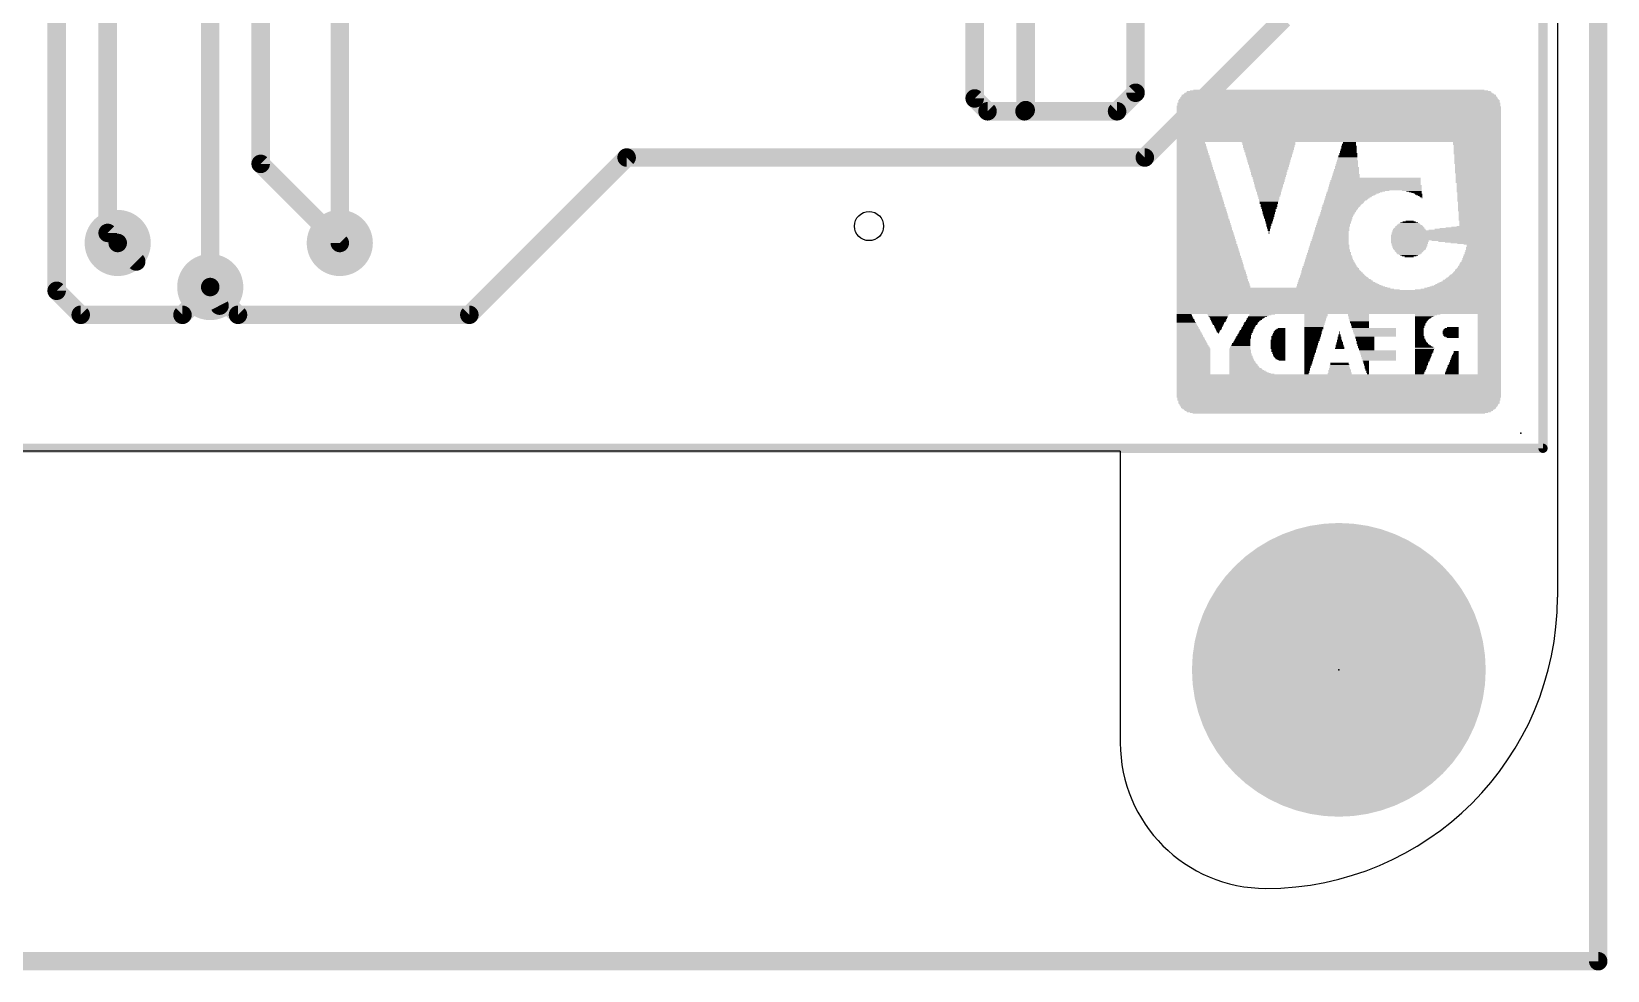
# Model space of a CAD drawing. Extents: x -0.1 to 35.7, y -1.1 to 35.9.
# Drawn here: x 14.06 to 35.69, y -1.13 to 11.76 of the extents above; entities that cross this region are included whole.
import ezdxf

# ---------------------------------------------------------------- set-up
doc = ezdxf.new("R2010")
doc.units = 0
for name, color, linetype in [('1', 12, 'CONTINUOUS'), ('16', 132, 'CONTINUOUS'), ('17', 110, 'CONTINUOUS'), ('18', 110, 'CONTINUOUS'), ('20', 53, 'CONTINUOUS'), ('21', 40, 'CONTINUOUS'), ('22', 6, 'CONTINUOUS'), ('23', 53, 'CONTINUOUS'), ('24', 53, 'CONTINUOUS'), ('39', 12, 'CONTINUOUS'), ('40', 132, 'CONTINUOUS'), ('41', 12, 'CONTINUOUS'), ('42', 132, 'CONTINUOUS')]:
    doc.layers.add(name, color=color, linetype=linetype)

# ---------------------------------------------------------------- blocks, each defined once
blk = doc.blocks.new('ROUNDP')
at = {"const_width": 0.5}
blk.add_lwpolyline([(0, -0.25, 1), (0, 0.25, 1), (0, -0.25)], format="xyb", dxfattribs=at)
blk = doc.blocks.new('RECT')
blk.add_solid([(-0.5, -0.5), (0.5, -0.5), (-0.5, 0.5), (0.5, 0.5)])
blk = doc.blocks.new('ROUNDV')
at = {"const_width": 0.5}
blk.add_lwpolyline([(0, -0.25, 1), (0, 0.25, 1), (0, -0.25)], format="xyb", dxfattribs=at)

msp = doc.modelspace()

# ---------------------------------------------------------------- linework, layer by layer
at = {"layer": '1', "const_width": 0.254}
for points in [[(35.56, 35.75), (35.56, -1)], [(18.288, 8.86), (18.288, 20.64)], [(16.51, 8.255), (16.51, 16.51)], [(15.24, 8.86), (15.494, 8.606)], [(35.56, -1), (0, -1)]]:
    msp.add_lwpolyline(points, dxfattribs=at)
at = {"layer": '1', "const_width": 0.127}
for points in [[(15.2849, 8.9049, 1), (15.1951, 8.8151)], [(18.2245, 8.86, 1), (18.3515, 8.86)], [(15.4491, 8.5611, 1), (15.5389, 8.6509)], [(16.4465, 8.255, 1), (16.5735, 8.255)], [(35.4965, -1, 1), (35.6235, -1)], [(35.56, -1.0635, 1), (35.56, -0.9365)]]:
    msp.add_lwpolyline(points, format="xyb", dxfattribs=at)
at = {"layer": '16', "const_width": 0.254}
for points in [[(14.402, 8.204), (14.402, 13.342)], [(15.102, 8.998), (15.102, 13.342)], [(17.202, 9.946), (17.202, 13.342)], [(27.002, 13.342), (27.002, 10.844)], [(27.702, 10.684), (27.702, 13.342)], [(29.21, 10.922), (29.21, 12.954)], [(29.337, 10.033), (31.242, 11.938)], [(28.956, 10.668), (29.21, 10.922)], [(27.002, 10.844), (27.178, 10.668)], [(27.178, 10.668), (27.686, 10.668)], [(27.686, 10.668), (27.702, 10.684)], [(27.686, 10.668), (28.956, 10.668)], [(17.202, 9.946), (18.288, 8.86)], [(20.066, 7.874), (22.225, 10.033)], [(22.225, 10.033), (29.337, 10.033)], [(15.102, 8.998), (15.24, 8.86)], [(14.732, 7.874), (14.402, 8.204)], [(16.129, 7.874), (16.51, 8.255)], [(16.51, 8.255), (16.638, 8)], [(16.51, 8.255), (16.891, 7.874)], [(14.732, 7.874), (16.129, 7.874)], [(16.891, 7.874), (20.066, 7.874)]]:
    msp.add_lwpolyline(points, dxfattribs=at)
at = {"layer": '16', "const_width": 0.127}
for points in [[(29.2549, 10.8771, 1), (29.1651, 10.9669)], [(27.0469, 10.8889, 1), (26.9571, 10.7991)], [(26.9385, 10.844, 1), (27.0655, 10.844)], [(29.1465, 10.922, 1), (29.2735, 10.922)], [(27.178, 10.7315, 1), (27.178, 10.6045)], [(27.1331, 10.6231, 1), (27.2229, 10.7129)], [(27.686, 10.7315, 1), (27.686, 10.6045)], [(27.6411, 10.7129, 1), (27.7309, 10.6231)], [(27.6385, 10.684, 1), (27.7655, 10.684)], [(27.7469, 10.6391, 1), (27.6571, 10.7289)], [(27.686, 10.6045, 1), (27.686, 10.7315)], [(28.9111, 10.7129, 1), (29.0009, 10.6231)], [(28.956, 10.6045, 1), (28.956, 10.7315)], [(17.2469, 9.9909, 1), (17.1571, 9.9011)], [(17.1385, 9.946, 1), (17.2655, 9.946)], [(22.225, 10.0965, 1), (22.225, 9.9695)], [(22.2699, 9.9881, 1), (22.1801, 10.0779)], [(29.2921, 10.0779, 1), (29.3819, 9.9881)], [(29.337, 9.9695, 1), (29.337, 10.0965)], [(15.1469, 9.0429, 1), (15.0571, 8.9531)], [(15.0385, 8.998, 1), (15.1655, 8.998)], [(15.1951, 8.8151, 1), (15.2849, 8.9049)], [(18.2431, 8.8151, 1), (18.3329, 8.9049)], [(14.4469, 8.2489, 1), (14.3571, 8.1591)], [(14.3385, 8.204, 1), (14.4655, 8.204)], [(16.5668, 8.2835, 1), (16.4532, 8.2265)], [(16.5549, 8.2999, 1), (16.4651, 8.2101)], [(16.5549, 8.2101, 1), (16.4651, 8.2999)], [(16.5812, 7.9715, 1), (16.6948, 8.0285)], [(14.732, 7.9375, 1), (14.732, 7.8105)], [(14.6871, 7.8291, 1), (14.7769, 7.9189)], [(16.0841, 7.9189, 1), (16.1739, 7.8291)], [(16.129, 7.8105, 1), (16.129, 7.9375)], [(16.891, 7.9375, 1), (16.891, 7.8105)], [(16.8461, 7.8291, 1), (16.9359, 7.9189)], [(20.0211, 7.9189, 1), (20.1109, 7.8291)], [(20.066, 7.8105, 1), (20.066, 7.9375)]]:
    msp.add_lwpolyline(points, format="xyb", dxfattribs=at)
at = {"layer": '20'}
for p, q in [((35, 31.5), (35, 4)), ((29, 6), (6, 6)), ((29, 6), (29, 2))]:
    msp.add_line(p, q, dxfattribs=at)
msp.add_circle((25.552, 9.092), 0.2, dxfattribs=at)
for centre, radius, start, end in [((31, 4), 4, 270, 0), ((31, 2), 2, 180, 270)]:
    msp.add_arc(centre, radius, start, end, dxfattribs=at)
at = {"layer": '21', "const_width": 0.127}
for points in [[(34.802, 29.042), (34.802, 6.042)], [(34.802, 6.042), (0.302, 6.042)]]:
    msp.add_lwpolyline(points, dxfattribs=at)
at = {"layer": '21'}
for points, const_width in [([(34.7702, 6.042, 1), (34.8338, 6.042)], 0.0635), ([(34.802, 6.0103, 1), (34.802, 6.0738)], 0.0635), ([(32, 1.25, 1), (32, 4.75, 1), (32, 1.25)], 0.1524)]:
    msp.add_lwpolyline(points, format="xyb", dxfattribs=dict(at, const_width=const_width))
at = {"layer": '23'}
msp.add_point((32, 3), dxfattribs=at)
at = {"layer": '24'}
msp.add_point((34.5, 6.25), dxfattribs=at)
at = {"layer": '39', "const_width": 2.032}
msp.add_lwpolyline([(32, 2, 1), (32, 4, 1), (32, 2)], format="xyb", dxfattribs=at)
at = {"layer": '40', "const_width": 2.032}
msp.add_lwpolyline([(32, 2, 1), (32, 4, 1), (32, 2)], format="xyb", dxfattribs=at)
at = {"layer": '41', "const_width": 2.032}
msp.add_lwpolyline([(32, 2, 1), (32, 4, 1), (32, 2)], format="xyb", dxfattribs=at)
at = {"layer": '42', "const_width": 2.032}
msp.add_lwpolyline([(32, 2, 1), (32, 4, 1), (32, 2)], format="xyb", dxfattribs=at)

# ---------------------------------------------------------------- block references
at = {"layer": '17', "xscale": 3.2, "yscale": 3.2}
msp.add_blockref('ROUNDP', (32, 3), dxfattribs=at)
msp.add_blockref('ROUNDP', (32, 3), dxfattribs=at)
at = {"layer": '18', "xscale": 0.908, "yscale": 0.908}
for p in [(15.24, 8.86), (15.24, 8.86), (18.288, 8.86), (18.288, 8.86), (16.51, 8.255), (16.51, 8.255)]:
    msp.add_blockref('ROUNDV', p, dxfattribs=at)
at = {"layer": '22', "yscale": 0.01, "rotation": 180}
for p, xscale in [((32, 10.82), 4.41), ((32, 10.81), 4.41), ((32, 10.83), 4.39), ((32, 10.84), 4.37), ((32, 10.86), 4.35), ((32, 10.85), 4.35), ((32, 10.87), 4.33), ((32, 10.89), 4.31), ((32, 10.88), 4.31), ((32, 10.9), 4.27), ((32, 10.91), 4.25), ((31.995, 10.92), 4.22), ((32, 10.93), 4.19), ((32, 10.94), 4.17), ((32, 10.95), 4.09), ((32, 10.96), 3.99), ((31.995, 10.74), 4.44), ((32, 10.73), 4.45), ((32, 10.72), 4.45), ((32, 10.71), 4.45), ((32, 10.7), 4.45), ((32, 10.69), 4.45), ((32, 10.68), 4.45), ((32, 10.67), 4.45), ((32, 10.66), 4.45), ((32, 10.65), 4.45), ((32, 10.64), 4.45), ((32, 10.63), 4.45), ((32, 10.62), 4.45), ((32, 10.61), 4.45), ((32, 10.6), 4.45), ((32, 10.78), 4.43), ((32, 10.77), 4.43), ((32, 10.76), 4.43), ((32, 10.75), 4.43), ((32, 10.8), 4.41), ((32, 10.79), 4.41), ((32, 10.59), 4.45), ((32, 10.58), 4.45), ((32, 10.57), 4.45), ((32, 10.56), 4.45), ((32, 10.55), 4.45), ((32, 10.54), 4.45), ((32, 10.53), 4.45), ((32, 10.52), 4.45), ((32, 10.51), 4.45), ((32, 10.5), 4.45), ((32, 10.49), 4.45), ((32, 10.48), 4.45), ((32, 10.47), 4.45), ((32, 10.46), 4.45), ((32, 10.45), 4.45), ((32, 10.44), 4.45), ((32, 10.43), 4.45), ((32, 10.42), 4.45), ((32, 10.41), 4.45), ((32, 10.4), 4.45), ((32, 10.39), 4.45), ((32, 10.38), 4.45), ((32, 10.37), 4.45), ((32, 10.36), 4.45), ((32, 10.35), 4.45), ((32, 10.34), 4.45), ((32, 10.33), 4.45), ((32, 10.32), 4.45), ((32, 10.31), 4.45), ((32, 10.3), 4.45), ((32, 10.29), 4.45), ((32, 10.28), 4.45), ((32, 10.27), 4.45), ((32, 10.26), 4.45), ((32, 10.25), 4.45), ((29.97, 10.24), 0.39), ((29.97, 10.23), 0.39), ((29.975, 10.22), 0.4), ((29.975, 10.21), 0.4), ((29.975, 10.2), 0.4), ((29.975, 10.19), 0.4), ((29.98, 10.18), 0.41), ((29.98, 10.17), 0.41), ((31.035, 10.24), 0.74), ((31.04, 10.23), 0.73), ((31.04, 10.22), 0.73), ((31.04, 10.21), 0.73), ((31.04, 10.2), 0.71), ((31.04, 10.19), 0.71), ((31.04, 10.18), 0.71), ((31.035, 10.17), 0.7), ((32.14, 10.19), 0.21), ((32.14, 10.18), 0.21), ((32.14, 10.17), 0.21), ((32.14, 10.22), 0.19), ((32.14, 10.21), 0.19), ((32.14, 10.2), 0.19), ((32.145, 10.24), 0.18), ((32.145, 10.23), 0.18), ((33.895, 10.24), 0.66), ((33.895, 10.23), 0.66), ((33.895, 10.22), 0.66), ((33.895, 10.21), 0.66), ((33.9, 10.2), 0.65), ((33.9, 10.19), 0.65), ((33.9, 10.18), 0.65), ((33.9, 10.17), 0.65), ((29.98, 10.16), 0.41), ((29.985, 10.15), 0.42), ((29.985, 10.14), 0.42), ((29.985, 10.13), 0.42), ((29.99, 10.12), 0.43), ((29.99, 10.11), 0.43), ((29.99, 10.1), 0.43), ((29.995, 10.09), 0.44), ((29.995, 10.08), 0.44), ((29.995, 10.07), 0.44), ((30, 10.06), 0.45), ((30, 10.05), 0.45), ((30, 10.04), 0.45), ((30, 10.03), 0.45), ((30.005, 10.02), 0.46), ((30.005, 10.01), 0.46), ((30.005, 10), 0.46), ((30.01, 9.99), 0.47), ((30.01, 9.98), 0.47), ((30.01, 9.97), 0.47), ((30.015, 9.96), 0.48), ((30.015, 9.95), 0.48), ((31.04, 10.16), 0.69), ((31.04, 10.15), 0.69), ((31.04, 10.14), 0.69), ((31.04, 10.13), 0.67), ((31.04, 10.12), 0.67), ((31.04, 10.11), 0.67), ((31.04, 10.1), 0.65), ((31.04, 10.09), 0.65), ((31.04, 10.08), 0.65), ((31.035, 10.07), 0.64), ((31.04, 10.06), 0.63), ((31.04, 10.05), 0.63), ((31.04, 10.04), 0.63), ((31.04, 10.03), 0.61), ((31.04, 10.02), 0.61), ((31.04, 10.01), 0.61), ((31.04, 10), 0.59), ((31.04, 9.99), 0.59), ((31.04, 9.98), 0.59), ((31.04, 9.97), 0.59), ((31.04, 9.96), 0.57), ((31.04, 9.95), 0.57), ((32.115, 9.97), 0.3), ((32.115, 9.96), 0.3), ((32.115, 9.95), 0.3), ((32.115, 10), 0.28), ((32.12, 9.99), 0.29), ((32.12, 9.98), 0.29), ((32.12, 10.03), 0.27), ((32.12, 10.02), 0.27), ((32.12, 10.01), 0.27), ((32.125, 10.06), 0.26), ((32.125, 10.05), 0.26), ((32.125, 10.04), 0.26), ((32.13, 10.09), 0.25), ((32.13, 10.08), 0.25), ((32.13, 10.07), 0.25), ((32.13, 10.12), 0.23), ((32.13, 10.11), 0.23), ((32.13, 10.1), 0.23), ((32.135, 10.15), 0.22), ((32.135, 10.14), 0.22), ((32.135, 10.13), 0.22), ((32.14, 10.16), 0.21), ((33.9, 10.16), 0.65), ((33.9, 10.15), 0.65), ((33.9, 10.14), 0.65), ((33.9, 10.13), 0.65), ((33.9, 10.12), 0.65), ((33.9, 10.11), 0.65), ((33.9, 10.1), 0.65), ((33.9, 10.09), 0.65), ((33.9, 10.08), 0.65), ((33.905, 10.07), 0.64), ((33.905, 10.06), 0.64), ((33.905, 10.05), 0.64), ((33.905, 10.04), 0.64), ((33.905, 10.03), 0.64), ((33.905, 10.02), 0.64), ((33.905, 10.01), 0.64), ((33.905, 10), 0.64), ((33.905, 9.99), 0.64), ((33.905, 9.98), 0.64), ((33.905, 9.97), 0.64), ((33.905, 9.96), 0.64), ((33.905, 9.95), 0.64), ((30.015, 9.94), 0.48), ((30.02, 9.93), 0.49), ((30.02, 9.92), 0.49), ((30.02, 9.91), 0.49), ((30.025, 9.9), 0.5), ((30.025, 9.89), 0.5), ((30.025, 9.88), 0.5), ((30.025, 9.87), 0.5), ((30.03, 9.86), 0.51), ((30.03, 9.85), 0.51), ((30.03, 9.84), 0.51), ((30.035, 9.83), 0.52), ((30.035, 9.82), 0.52), ((30.035, 9.81), 0.52), ((30.04, 9.8), 0.53), ((30.04, 9.79), 0.53), ((30.04, 9.78), 0.53), ((30.045, 9.77), 0.54), ((30.045, 9.76), 0.54), ((30.045, 9.75), 0.54), ((30.05, 9.74), 0.55), ((30.05, 9.73), 0.55), ((31.04, 9.94), 0.57), ((31.04, 9.93), 0.55), ((31.04, 9.92), 0.55), ((31.04, 9.91), 0.55), ((31.035, 9.9), 0.54), ((31.04, 9.89), 0.53), ((31.04, 9.88), 0.53), ((31.04, 9.87), 0.53), ((31.04, 9.86), 0.51), ((31.04, 9.85), 0.51), ((31.04, 9.84), 0.51), ((31.04, 9.83), 0.49), ((31.04, 9.82), 0.49), ((31.04, 9.81), 0.49), ((31.04, 9.8), 0.49), ((31.04, 9.79), 0.47), ((31.04, 9.78), 0.47), ((31.04, 9.77), 0.47), ((31.04, 9.76), 0.45), ((31.04, 9.75), 0.45), ((31.04, 9.74), 0.45), ((31.04, 9.73), 0.43), ((32.51, 9.75), 1.23), ((32.51, 9.74), 1.23), ((32.51, 9.73), 1.23), ((32.095, 9.78), 0.38), ((32.095, 9.77), 0.38), ((32.095, 9.76), 0.38), ((32.095, 9.81), 0.36), ((32.1, 9.8), 0.37), ((32.1, 9.79), 0.37), ((32.1, 9.84), 0.35), ((32.1, 9.83), 0.35), ((32.1, 9.82), 0.35), ((32.105, 9.87), 0.34), ((32.105, 9.86), 0.34), ((32.105, 9.85), 0.34), ((32.105, 9.91), 0.32), ((32.11, 9.9), 0.33), ((32.11, 9.89), 0.33), ((32.11, 9.88), 0.33), ((32.11, 9.94), 0.31), ((32.11, 9.93), 0.31), ((32.11, 9.92), 0.31), ((33.91, 9.94), 0.63), ((33.91, 9.93), 0.63), ((33.91, 9.92), 0.63), ((33.91, 9.91), 0.63), ((33.91, 9.9), 0.63), ((33.91, 9.89), 0.63), ((33.91, 9.88), 0.63), ((33.91, 9.87), 0.63), ((33.91, 9.86), 0.63), ((33.91, 9.85), 0.63), ((33.91, 9.84), 0.63), ((33.91, 9.83), 0.63), ((33.91, 9.82), 0.63), ((33.915, 9.81), 0.62), ((33.915, 9.8), 0.62), ((33.915, 9.79), 0.62), ((33.915, 9.78), 0.62), ((33.915, 9.77), 0.62), ((33.915, 9.76), 0.62), ((33.915, 9.75), 0.62), ((33.915, 9.74), 0.62), ((33.915, 9.73), 0.62), ((30.05, 9.72), 0.55), ((30.055, 9.71), 0.56), ((30.055, 9.7), 0.56), ((30.055, 9.69), 0.56), ((30.055, 9.68), 0.56), ((30.06, 9.67), 0.57), ((30.06, 9.66), 0.57), ((30.06, 9.65), 0.57), ((30.065, 9.64), 0.58), ((30.065, 9.63), 0.58), ((30.065, 9.62), 0.58), ((30.07, 9.61), 0.59), ((30.07, 9.6), 0.59), ((30.07, 9.59), 0.59), ((30.075, 9.58), 0.6), ((30.075, 9.57), 0.6), ((30.075, 9.56), 0.6), ((30.08, 9.55), 0.61), ((30.08, 9.54), 0.61), ((30.08, 9.53), 0.61), ((30.08, 9.52), 0.61), ((31.04, 9.72), 0.43), ((31.04, 9.71), 0.43), ((31.04, 9.7), 0.43), ((31.04, 9.69), 0.41), ((31.04, 9.68), 0.41), ((31.04, 9.67), 0.41), ((31.04, 9.66), 0.39), ((31.04, 9.65), 0.39), ((31.04, 9.64), 0.39), ((31.04, 9.63), 0.39), ((31.04, 9.62), 0.37), ((31.04, 9.61), 0.37), ((31.04, 9.6), 0.37), ((31.04, 9.59), 0.35), ((31.04, 9.58), 0.35), ((31.04, 9.57), 0.35), ((31.04, 9.56), 0.33), ((31.04, 9.55), 0.33), ((31.04, 9.54), 0.33), ((31.04, 9.53), 0.33), ((31.04, 9.52), 0.31), ((32.17, 9.53), 0.69), ((32.16, 9.52), 0.67), ((32.215, 9.56), 0.76), ((32.2, 9.55), 0.73), ((32.19, 9.54), 0.71), ((32.49, 9.59), 1.29), ((32.27, 9.58), 0.85), ((32.24, 9.57), 0.79), ((32.495, 9.63), 1.28), ((32.495, 9.62), 1.28), ((32.495, 9.61), 1.28), ((32.495, 9.6), 1.28), ((32.495, 9.66), 1.26), ((32.5, 9.65), 1.27), ((32.5, 9.64), 1.27), ((32.5, 9.69), 1.25), ((32.5, 9.68), 1.25), ((32.5, 9.67), 1.25), ((32.505, 9.72), 1.24), ((32.505, 9.71), 1.24), ((32.505, 9.7), 1.24), ((33, 9.58), 0.27), ((33.03, 9.57), 0.21), ((33.05, 9.56), 0.17), ((33.065, 9.55), 0.14), ((33.08, 9.54), 0.11), ((33.095, 9.53), 0.1), ((33.105, 9.52), 0.08), ((33.915, 9.72), 0.62), ((33.915, 9.71), 0.62), ((33.915, 9.7), 0.62), ((33.915, 9.69), 0.62), ((33.92, 9.68), 0.61), ((33.92, 9.67), 0.61), ((33.92, 9.66), 0.61), ((33.92, 9.65), 0.61), ((33.92, 9.64), 0.61), ((33.92, 9.63), 0.61), ((33.92, 9.62), 0.61), ((33.92, 9.61), 0.61), ((33.92, 9.6), 0.61), ((33.92, 9.59), 0.61), ((33.92, 9.58), 0.61), ((33.92, 9.57), 0.61), ((33.92, 9.56), 0.61), ((33.925, 9.55), 0.6), ((33.925, 9.54), 0.6), ((33.925, 9.53), 0.6), ((33.925, 9.52), 0.6), ((30.085, 9.51), 0.62), ((30.085, 9.5), 0.62), ((30.085, 9.49), 0.62), ((30.09, 9.48), 0.63), ((30.09, 9.47), 0.63), ((30.09, 9.46), 0.63), ((30.095, 9.45), 0.64), ((30.095, 9.44), 0.64), ((30.095, 9.43), 0.64), ((30.1, 9.42), 0.65), ((30.1, 9.41), 0.65), ((30.1, 9.4), 0.65), ((30.105, 9.39), 0.66), ((30.105, 9.38), 0.66), ((30.105, 9.37), 0.66), ((30.105, 9.36), 0.66), ((30.11, 9.35), 0.67), ((30.11, 9.34), 0.67), ((30.11, 9.33), 0.67), ((30.115, 9.32), 0.68), ((30.115, 9.31), 0.68), ((30.115, 9.3), 0.68), ((31.04, 9.51), 0.31), ((31.04, 9.5), 0.31), ((31.04, 9.49), 0.29), ((31.04, 9.48), 0.29), ((31.04, 9.47), 0.29), ((31.045, 9.46), 0.28), ((31.04, 9.45), 0.27), ((31.04, 9.44), 0.27), ((31.04, 9.43), 0.27), ((31.04, 9.42), 0.25), ((31.04, 9.41), 0.25), ((31.04, 9.4), 0.25), ((31.04, 9.39), 0.23), ((31.04, 9.38), 0.23), ((31.04, 9.37), 0.23), ((31.04, 9.36), 0.23), ((31.04, 9.35), 0.21), ((31.04, 9.34), 0.21), ((31.04, 9.33), 0.21), ((31.04, 9.32), 0.19), ((31.04, 9.31), 0.19), ((31.04, 9.3), 0.19), ((32, 9.31), 0.49), ((31.995, 9.3), 0.48), ((32.02, 9.35), 0.51), ((32.015, 9.34), 0.5), ((32.015, 9.33), 0.5), ((32.01, 9.32), 0.49), ((32.04, 9.38), 0.53), ((32.035, 9.37), 0.52), ((32.03, 9.36), 0.51), ((32.06, 9.41), 0.55), ((32.055, 9.4), 0.54), ((32.05, 9.39), 0.53), ((32.08, 9.44), 0.57), ((32.075, 9.43), 0.56), ((32.07, 9.42), 0.55), ((32.105, 9.47), 0.6), ((32.1, 9.46), 0.59), ((32.095, 9.45), 0.58), ((32.135, 9.5), 0.64), ((32.13, 9.49), 0.63), ((32.12, 9.48), 0.61), ((32.15, 9.51), 0.65), ((33.115, 9.51), 0.06), ((33.125, 9.5), 0.04), ((33.13, 9.49), 0.03), ((33.14, 9.48), 0.01), ((33.925, 9.51), 0.6), ((33.925, 9.5), 0.6), ((33.925, 9.49), 0.6), ((33.925, 9.48), 0.6), ((33.925, 9.47), 0.6), ((33.925, 9.46), 0.6), ((33.925, 9.45), 0.6), ((33.925, 9.44), 0.6), ((33.925, 9.43), 0.6), ((33.93, 9.42), 0.59), ((33.93, 9.41), 0.59), ((33.93, 9.4), 0.59), ((33.93, 9.39), 0.59), ((33.93, 9.38), 0.59), ((33.93, 9.37), 0.59), ((33.93, 9.36), 0.59), ((33.93, 9.35), 0.59), ((33.93, 9.34), 0.59), ((33.93, 9.33), 0.59), ((33.93, 9.32), 0.59), ((33.93, 9.31), 0.59), ((33.93, 9.3), 0.59), ((30.12, 9.29), 0.69), ((30.12, 9.28), 0.69), ((30.12, 9.27), 0.69), ((30.125, 9.26), 0.7), ((30.125, 9.25), 0.7), ((30.125, 9.24), 0.7), ((30.13, 9.23), 0.71), ((30.13, 9.22), 0.71), ((30.13, 9.21), 0.71), ((30.13, 9.2), 0.71), ((30.135, 9.19), 0.72), ((30.135, 9.18), 0.72), ((30.135, 9.17), 0.72), ((30.14, 9.16), 0.73), ((30.14, 9.15), 0.73), ((30.14, 9.14), 0.73), ((30.145, 9.13), 0.74), ((30.145, 9.12), 0.74), ((30.145, 9.11), 0.74), ((30.15, 9.1), 0.75), ((30.15, 9.09), 0.75), ((30.15, 9.08), 0.75), ((31.045, 9.29), 0.18), ((31.04, 9.28), 0.17), ((31.04, 9.27), 0.17), ((31.04, 9.26), 0.17), ((31.04, 9.25), 0.15), ((31.04, 9.24), 0.15), ((31.04, 9.23), 0.15), ((31.045, 9.22), 0.14), ((31.04, 9.21), 0.13), ((31.04, 9.2), 0.13), ((31.045, 9.19), 0.12), ((31.04, 9.18), 0.11), ((31.04, 9.17), 0.11), ((31.04, 9.16), 0.11), ((31.04, 9.15), 0.09), ((31.04, 9.14), 0.09), ((31.04, 9.13), 0.09), ((31.04, 9.12), 0.07), ((31.04, 9.11), 0.07), ((31.04, 9.1), 0.07), ((31.035, 9.09), 0.06), ((31.04, 9.08), 0.05), ((31.92, 9.1), 0.47), ((31.92, 9.09), 0.47), ((31.915, 9.08), 0.46), ((31.93, 9.13), 0.47), ((31.925, 9.12), 0.46), ((31.925, 9.11), 0.46), ((31.94, 9.16), 0.47), ((31.935, 9.15), 0.46), ((31.935, 9.14), 0.46), ((31.95, 9.19), 0.47), ((31.945, 9.18), 0.46), ((31.945, 9.17), 0.46), ((31.96, 9.22), 0.47), ((31.955, 9.21), 0.46), ((31.955, 9.2), 0.46), ((31.97, 9.25), 0.47), ((31.97, 9.24), 0.47), ((31.965, 9.23), 0.46), ((31.985, 9.28), 0.48), ((31.98, 9.27), 0.47), ((31.98, 9.26), 0.47), ((31.995, 9.29), 0.48), ((32.965, 9.09), 0.38), ((32.97, 9.08), 0.39), ((32.97, 9.1), 0.35), ((32.965, 9.11), 0.32), ((32.965, 9.12), 0.3), ((32.97, 9.13), 0.27), ((32.965, 9.14), 0.24), ((32.965, 9.15), 0.18), ((32.97, 9.16), 0.11), ((33.885, 9.08), 0.68), ((33.92, 9.09), 0.61), ((33.935, 9.29), 0.58), ((33.935, 9.28), 0.58), ((33.935, 9.27), 0.58), ((33.935, 9.26), 0.58), ((33.935, 9.25), 0.58), ((33.935, 9.24), 0.58), ((33.935, 9.23), 0.58), ((33.935, 9.22), 0.58), ((33.935, 9.21), 0.58), ((33.935, 9.2), 0.58), ((33.935, 9.19), 0.58), ((33.935, 9.18), 0.58), ((33.935, 9.17), 0.58), ((33.94, 9.16), 0.57), ((33.94, 9.15), 0.57), ((33.94, 9.14), 0.57), ((33.94, 9.13), 0.57), ((33.94, 9.12), 0.57), ((33.94, 9.11), 0.57), ((33.94, 9.1), 0.57), ((30.155, 9.07), 0.76), ((30.155, 9.06), 0.76), ((30.155, 9.05), 0.76), ((30.155, 9.04), 0.76), ((30.16, 9.03), 0.77), ((30.16, 9.02), 0.77), ((30.16, 9.01), 0.77), ((30.165, 9), 0.78), ((30.165, 8.99), 0.78), ((30.165, 8.98), 0.78), ((30.17, 8.97), 0.79), ((30.17, 8.96), 0.79), ((30.17, 8.95), 0.79), ((30.175, 8.94), 0.8), ((30.175, 8.93), 0.8), ((30.175, 8.92), 0.8), ((30.18, 8.91), 0.81), ((30.18, 8.9), 0.81), ((30.18, 8.89), 0.81), ((30.185, 8.88), 0.82), ((30.185, 8.87), 0.82), ((31.04, 9.07), 0.05), ((31.04, 9.06), 0.05), ((31.04, 9.05), 0.03), ((31.04, 9.04), 0.03), ((31.04, 9.03), 0.03), ((31.04, 9.02), 0.01), ((31.04, 9.01), 0.01), ((31.04, 9), 0.01), ((31.04, 8.99), 0.01), ((31.875, 8.88), 0.52), ((31.875, 8.87), 0.52), ((31.88, 8.91), 0.51), ((31.88, 8.9), 0.51), ((31.88, 8.89), 0.51), ((31.885, 8.94), 0.5), ((31.885, 8.93), 0.5), ((31.885, 8.92), 0.5), ((31.89, 8.97), 0.49), ((31.89, 8.96), 0.49), ((31.89, 8.95), 0.49), ((31.895, 9), 0.48), ((31.895, 8.99), 0.48), ((31.895, 8.98), 0.48), ((31.905, 9.03), 0.48), ((31.9, 9.02), 0.47), ((31.9, 9.01), 0.47), ((31.91, 9.07), 0.47), ((31.91, 9.06), 0.47), ((31.91, 9.05), 0.47), ((31.91, 9.04), 0.47), ((33.47, 8.97), 1.51), ((33.47, 8.96), 1.51), ((33.47, 8.95), 1.51), ((33.47, 8.94), 1.51), ((33.47, 8.93), 1.51), ((33.47, 8.92), 1.51), ((33.47, 8.91), 1.51), ((33.47, 8.9), 1.51), ((32.975, 8.89), 0.52), ((32.975, 8.88), 0.52), ((32.97, 8.87), 0.51), ((33.475, 9), 1.5), ((33.475, 8.99), 1.5), ((33.475, 8.98), 1.5), ((33.48, 9.03), 1.49), ((33.48, 9.02), 1.49), ((33.48, 9.01), 1.49), ((32.965, 9.05), 0.44), ((32.97, 9.04), 0.45), ((32.965, 9.06), 0.42), ((32.97, 9.07), 0.41), ((33.73, 9.04), 0.99), ((33.75, 8.89), 0.95), ((33.77, 9.05), 0.91), ((33.795, 8.88), 0.86), ((33.805, 9.06), 0.84), ((33.84, 8.87), 0.77), ((33.845, 9.07), 0.76), ((30.185, 8.86), 0.82), ((30.185, 8.85), 0.82), ((30.19, 8.84), 0.83), ((30.19, 8.83), 0.83), ((30.19, 8.82), 0.83), ((30.195, 8.81), 0.84), ((30.195, 8.8), 0.84), ((30.195, 8.79), 0.84), ((30.2, 8.78), 0.85), ((30.2, 8.77), 0.85), ((30.2, 8.76), 0.85), ((30.205, 8.75), 0.86), ((30.205, 8.74), 0.86), ((30.205, 8.73), 0.86), ((30.21, 8.72), 0.87), ((30.21, 8.71), 0.87), ((30.21, 8.7), 0.87), ((30.21, 8.69), 0.87), ((30.215, 8.68), 0.88), ((30.215, 8.67), 0.88), ((30.215, 8.66), 0.88), ((30.22, 8.65), 0.89), ((31.865, 8.66), 0.64), ((31.865, 8.65), 0.64), ((31.865, 8.69), 0.62), ((31.865, 8.68), 0.62), ((31.87, 8.67), 0.63), ((31.865, 8.72), 0.6), ((31.865, 8.71), 0.6), ((31.865, 8.7), 0.6), ((31.865, 8.76), 0.58), ((31.865, 8.75), 0.58), ((31.865, 8.74), 0.58), ((31.87, 8.73), 0.59), ((31.865, 8.79), 0.56), ((31.865, 8.78), 0.56), ((31.87, 8.77), 0.57), ((31.87, 8.82), 0.55), ((31.87, 8.81), 0.55), ((31.87, 8.8), 0.55), ((31.87, 8.85), 0.53), ((31.87, 8.84), 0.53), ((31.875, 8.83), 0.54), ((31.875, 8.86), 0.52), ((32.97, 8.86), 0.51), ((32.975, 8.85), 0.5), ((32.97, 8.84), 0.49), ((32.97, 8.83), 0.49), ((32.975, 8.82), 0.48), ((32.97, 8.81), 0.47), ((32.97, 8.8), 0.47), ((32.97, 8.79), 0.45), ((32.97, 8.78), 0.45), ((32.97, 8.77), 0.43), ((32.97, 8.76), 0.41), ((32.965, 8.75), 0.4), ((32.965, 8.74), 0.38), ((32.965, 8.73), 0.36), ((32.965, 8.72), 0.34), ((32.965, 8.71), 0.32), ((32.965, 8.7), 0.28), ((32.965, 8.69), 0.24), ((32.965, 8.68), 0.2), ((32.965, 8.67), 0.12), ((33.88, 8.86), 0.69), ((33.925, 8.85), 0.6), ((33.96, 8.65), 0.53), ((33.965, 8.67), 0.52), ((33.965, 8.66), 0.52), ((33.97, 8.84), 0.51), ((33.97, 8.7), 0.51), ((33.97, 8.69), 0.51), ((33.97, 8.68), 0.51), ((33.975, 8.73), 0.5), ((33.975, 8.72), 0.5), ((33.975, 8.71), 0.5), ((33.98, 8.76), 0.49), ((33.98, 8.75), 0.49), ((33.98, 8.74), 0.49), ((33.985, 8.8), 0.48), ((33.985, 8.79), 0.48), ((33.985, 8.78), 0.48), ((33.985, 8.77), 0.48), ((33.99, 8.83), 0.47), ((33.99, 8.82), 0.47), ((33.99, 8.81), 0.47), ((30.22, 8.64), 0.89), ((30.22, 8.63), 0.89), ((30.225, 8.62), 0.9), ((30.225, 8.61), 0.9), ((30.225, 8.6), 0.9), ((30.23, 8.59), 0.91), ((30.23, 8.58), 0.91), ((30.23, 8.57), 0.91), ((30.235, 8.56), 0.92), ((30.235, 8.55), 0.92), ((30.235, 8.54), 0.92), ((30.235, 8.53), 0.92), ((30.24, 8.52), 0.93), ((30.24, 8.51), 0.93), ((30.24, 8.5), 0.93), ((30.245, 8.49), 0.94), ((30.245, 8.48), 0.94), ((30.245, 8.47), 0.94), ((30.25, 8.46), 0.95), ((30.25, 8.45), 0.95), ((30.25, 8.44), 0.95), ((31.905, 8.44), 0.86), ((31.89, 8.48), 0.81), ((31.895, 8.47), 0.82), ((31.9, 8.46), 0.83), ((31.905, 8.45), 0.84), ((31.885, 8.51), 0.78), ((31.885, 8.5), 0.78), ((31.89, 8.49), 0.79), ((31.875, 8.54), 0.74), ((31.88, 8.53), 0.75), ((31.885, 8.52), 0.76), ((31.87, 8.57), 0.71), ((31.875, 8.56), 0.72), ((31.88, 8.55), 0.73), ((31.87, 8.6), 0.69), ((31.87, 8.59), 0.69), ((31.875, 8.58), 0.7), ((31.865, 8.63), 0.66), ((31.87, 8.62), 0.67), ((31.87, 8.61), 0.67), ((31.87, 8.64), 0.65), ((33.89, 8.44), 0.67), ((33.895, 8.45), 0.66), ((33.9, 8.46), 0.65), ((33.905, 8.47), 0.64), ((33.91, 8.49), 0.63), ((33.91, 8.48), 0.63), ((33.915, 8.5), 0.62), ((33.92, 8.51), 0.61), ((33.925, 8.52), 0.6), ((33.93, 8.54), 0.59), ((33.93, 8.53), 0.59), ((33.935, 8.55), 0.58), ((33.94, 8.57), 0.57), ((33.94, 8.56), 0.57), ((33.945, 8.59), 0.56), ((33.945, 8.58), 0.56), ((33.95, 8.6), 0.55), ((33.955, 8.62), 0.54), ((33.955, 8.61), 0.54), ((33.96, 8.64), 0.53), ((33.96, 8.63), 0.53), ((30.255, 8.43), 0.96), ((30.255, 8.42), 0.96), ((30.255, 8.41), 0.96), ((30.26, 8.4), 0.97), ((30.26, 8.39), 0.97), ((30.26, 8.38), 0.97), ((30.26, 8.37), 0.97), ((30.265, 8.36), 0.98), ((30.265, 8.35), 0.98), ((30.265, 8.34), 0.98), ((30.27, 8.33), 0.99), ((30.27, 8.32), 0.99), ((30.27, 8.31), 0.99), ((30.28, 8.27), 1.01), ((30.28, 8.26), 1.01), ((30.28, 8.25), 1.01), ((31.24, 8.24), 2.93), ((31.265, 8.23), 2.98), ((31.305, 8.22), 3.06), ((32.025, 8.26), 1.22), ((32.04, 8.25), 1.25), ((31.99, 8.29), 1.13), ((32.005, 8.28), 1.16), ((32.015, 8.27), 1.18), ((31.965, 8.32), 1.06), ((31.975, 8.31), 1.08), ((31.985, 8.3), 1.1), ((31.955, 8.34), 1.02), ((31.96, 8.33), 1.03), ((31.93, 8.38), 0.95), ((31.935, 8.37), 0.96), ((31.945, 8.36), 0.98), ((31.915, 8.41), 0.9), ((31.92, 8.4), 0.91), ((31.93, 8.39), 0.93), ((31.91, 8.43), 0.87), ((31.915, 8.42), 0.88), ((33.635, 8.22), 1.18), ((33.675, 8.23), 1.1), ((33.7, 8.24), 1.05), ((33.72, 8.25), 1.01), ((33.735, 8.26), 0.98), ((33.75, 8.27), 0.95), ((33.765, 8.28), 0.92), ((33.775, 8.29), 0.9), ((33.785, 8.3), 0.88), ((33.795, 8.31), 0.86), ((33.805, 8.32), 0.84), ((33.815, 8.33), 0.82), ((33.825, 8.34), 0.8), ((33.83, 8.35), 0.79), ((33.84, 8.36), 0.77), ((33.845, 8.37), 0.76), ((33.85, 8.38), 0.75), ((33.86, 8.39), 0.73), ((33.865, 8.4), 0.72), ((33.87, 8.41), 0.71), ((33.875, 8.42), 0.7), ((33.885, 8.43), 0.68), ((32, 8.21), 4.45), ((32, 8.2), 4.45), ((32, 8.19), 4.45), ((32, 8.18), 4.45), ((32, 8.17), 4.45), ((32, 8.16), 4.45), ((32, 8.15), 4.45), ((32, 8.14), 4.45), ((32, 8.13), 4.45), ((32, 8.12), 4.45), ((32, 8.11), 4.45), ((32, 8.1), 4.45), ((32, 8.09), 4.45), ((32, 8.08), 4.45), ((32, 8.07), 4.45), ((32, 8.06), 4.45), ((32, 8.05), 4.45), ((32, 8.04), 4.45), ((32, 8.03), 4.45), ((32, 8.02), 4.45), ((32, 8.01), 4.45), ((32, 8), 4.45), ((32, 7.99), 4.45), ((32, 7.98), 4.45), ((32, 7.97), 4.45), ((32, 7.96), 4.45), ((32, 7.95), 4.45), ((32, 7.94), 4.45), ((32, 7.93), 4.45), ((32, 7.92), 4.45), ((32, 7.91), 4.45), ((32, 7.9), 4.45), ((32, 7.89), 4.45), ((29.875, 7.88), 0.2), ((29.88, 7.87), 0.21), ((29.88, 7.86), 0.21), ((29.885, 7.85), 0.22), ((29.885, 7.84), 0.22), ((29.89, 7.83), 0.23), ((29.89, 7.82), 0.23), ((29.895, 7.81), 0.24), ((29.895, 7.8), 0.24), ((29.9, 7.79), 0.25), ((30.345, 7.88), 0.3), ((30.345, 7.87), 0.28), ((30.345, 7.86), 0.28), ((30.345, 7.85), 0.26), ((30.35, 7.84), 0.25), ((30.345, 7.83), 0.24), ((30.35, 7.82), 0.23), ((30.345, 7.81), 0.22), ((30.35, 7.8), 0.21), ((30.345, 7.79), 0.2), ((30.825, 7.8), 0.2), ((30.82, 7.79), 0.19), ((30.845, 7.82), 0.22), ((30.84, 7.81), 0.21), ((30.86, 7.83), 0.23), ((30.885, 7.85), 0.26), ((30.87, 7.84), 0.23), ((30.92, 7.87), 0.31), ((30.9, 7.86), 0.27), ((30.95, 7.88), 0.35), ((31.685, 7.88), 0.32), ((31.685, 7.87), 0.32), ((31.685, 7.86), 0.32), ((31.68, 7.85), 0.31), ((31.68, 7.84), 0.31), ((31.68, 7.83), 0.31), ((31.675, 7.82), 0.3), ((31.675, 7.81), 0.3), ((31.675, 7.8), 0.3), ((31.67, 7.79), 0.29), ((32.27, 7.88), 0.29), ((32.27, 7.87), 0.29), ((32.27, 7.86), 0.29), ((32.275, 7.85), 0.28), ((32.275, 7.84), 0.28), ((32.275, 7.83), 0.28), ((32.275, 7.82), 0.28), ((32.28, 7.81), 0.27), ((32.28, 7.8), 0.27), ((32.28, 7.79), 0.27), ((33.22, 7.88), 0.35), ((33.195, 7.87), 0.3), ((33.18, 7.86), 0.27), ((33.17, 7.85), 0.25), ((33.16, 7.84), 0.23), ((33.155, 7.83), 0.22), ((33.145, 7.82), 0.2), ((33.14, 7.81), 0.19), ((33.135, 7.8), 0.18), ((33.13, 7.79), 0.17), ((34.065, 7.88), 0.32), ((34.065, 7.87), 0.32), ((34.065, 7.86), 0.32), ((34.065, 7.85), 0.32), ((34.065, 7.84), 0.32), ((34.065, 7.83), 0.32), ((34.065, 7.82), 0.32), ((34.065, 7.81), 0.32), ((34.065, 7.8), 0.32), ((34.065, 7.79), 0.32), ((29.9, 7.78), 0.25), ((29.905, 7.77), 0.26), ((29.91, 7.76), 0.27), ((29.91, 7.75), 0.27), ((29.915, 7.74), 0.28), ((29.915, 7.73), 0.28), ((29.92, 7.72), 0.29), ((29.92, 7.71), 0.29), ((29.925, 7.7), 0.3), ((29.925, 7.69), 0.3), ((29.93, 7.68), 0.31), ((29.935, 7.67), 0.32), ((29.935, 7.66), 0.32), ((29.94, 7.65), 0.33), ((29.94, 7.64), 0.33), ((29.945, 7.63), 0.34), ((29.945, 7.62), 0.34), ((29.95, 7.61), 0.35), ((29.95, 7.6), 0.35), ((29.955, 7.59), 0.36), ((29.955, 7.58), 0.36), ((29.96, 7.57), 0.37), ((30.35, 7.78), 0.19), ((30.345, 7.77), 0.18), ((30.345, 7.76), 0.16), ((30.345, 7.75), 0.16), ((30.345, 7.74), 0.14), ((30.35, 7.73), 0.13), ((30.345, 7.72), 0.12), ((30.35, 7.71), 0.11), ((30.345, 7.7), 0.1), ((30.35, 7.69), 0.09), ((30.345, 7.68), 0.08), ((30.35, 7.67), 0.07), ((30.345, 7.66), 0.06), ((30.345, 7.65), 0.04), ((30.345, 7.64), 0.04), ((30.345, 7.63), 0.02), ((30.35, 7.62), 0.01), ((30.695, 7.58), 0.2), ((30.695, 7.57), 0.2), ((30.705, 7.6), 0.2), ((30.7, 7.59), 0.19), ((30.71, 7.61), 0.19), ((30.72, 7.63), 0.19), ((30.715, 7.62), 0.18), ((30.73, 7.65), 0.19), ((30.725, 7.64), 0.18), ((30.735, 7.66), 0.18), ((30.745, 7.68), 0.18), ((30.74, 7.67), 0.17), ((30.755, 7.7), 0.18), ((30.755, 7.69), 0.18), ((30.765, 7.71), 0.18), ((30.775, 7.73), 0.18), ((30.77, 7.72), 0.17), ((30.79, 7.75), 0.19), ((30.785, 7.74), 0.18), ((30.8, 7.77), 0.19), ((30.795, 7.76), 0.18), ((30.81, 7.78), 0.19), ((31.17, 7.58), 0.19), ((31.17, 7.57), 0.19), ((31.175, 7.6), 0.18), ((31.175, 7.59), 0.18), ((31.18, 7.62), 0.17), ((31.18, 7.61), 0.17), ((31.185, 7.64), 0.16), ((31.185, 7.63), 0.16), ((31.19, 7.65), 0.15), ((31.195, 7.66), 0.14), ((31.2, 7.67), 0.13), ((31.205, 7.68), 0.12), ((31.215, 7.69), 0.1), ((31.67, 7.78), 0.29), ((31.67, 7.77), 0.29), ((31.665, 7.76), 0.28), ((31.665, 7.75), 0.28), ((31.665, 7.74), 0.28), ((31.66, 7.73), 0.27), ((31.66, 7.72), 0.27), ((31.66, 7.71), 0.27), ((31.655, 7.7), 0.26), ((31.655, 7.69), 0.26), ((31.655, 7.68), 0.26), ((31.65, 7.67), 0.25), ((31.65, 7.66), 0.25), ((31.65, 7.65), 0.25), ((31.645, 7.64), 0.24), ((31.645, 7.63), 0.24), ((31.645, 7.62), 0.24), ((31.645, 7.61), 0.24), ((31.64, 7.6), 0.23), ((31.64, 7.59), 0.23), ((31.64, 7.58), 0.23), ((31.635, 7.57), 0.22), ((32.01, 7.57), 0.05), ((32.01, 7.6), 0.03), ((32.01, 7.59), 0.03), ((32.01, 7.58), 0.03), ((32.01, 7.64), 0.01), ((32.01, 7.63), 0.01), ((32.01, 7.62), 0.01), ((32.01, 7.61), 0.01), ((32.285, 7.78), 0.26), ((32.285, 7.77), 0.26), ((32.285, 7.76), 0.26), ((32.29, 7.75), 0.25), ((32.29, 7.74), 0.25), ((32.29, 7.73), 0.25), ((32.295, 7.72), 0.24), ((32.295, 7.71), 0.24), ((32.295, 7.7), 0.24), ((32.485, 7.69), 0.6), ((32.485, 7.68), 0.6), ((32.485, 7.67), 0.6), ((32.49, 7.66), 0.59), ((32.49, 7.65), 0.59), ((32.49, 7.64), 0.59), ((32.495, 7.63), 0.58), ((32.495, 7.62), 0.58), ((32.495, 7.61), 0.58), ((32.5, 7.6), 0.57), ((32.5, 7.59), 0.57), ((32.5, 7.58), 0.57), ((32.355, 7.57), 0.26), ((33.125, 7.78), 0.16), ((33.125, 7.77), 0.16), ((33.12, 7.76), 0.15), ((33.115, 7.75), 0.14), ((33.115, 7.74), 0.14), ((33.115, 7.73), 0.14), ((33.11, 7.72), 0.13), ((33.11, 7.71), 0.13), ((33.11, 7.7), 0.13), ((33.105, 7.69), 0.12), ((33.105, 7.68), 0.12), ((33.105, 7.67), 0.12), ((33.105, 7.66), 0.12), ((33.105, 7.65), 0.12), ((33.105, 7.64), 0.12), ((33.105, 7.63), 0.12), ((33.105, 7.62), 0.12), ((33.105, 7.61), 0.12), ((33.105, 7.6), 0.12), ((33.105, 7.59), 0.12), ((33.11, 7.58), 0.13), ((33.11, 7.57), 0.13), ((33.535, 7.65), 0.22), ((33.535, 7.64), 0.22), ((33.535, 7.63), 0.22), ((33.535, 7.62), 0.22), ((33.535, 7.61), 0.22), ((33.54, 7.67), 0.21), ((33.54, 7.66), 0.21), ((33.54, 7.6), 0.21), ((33.54, 7.59), 0.21), ((33.545, 7.68), 0.2), ((33.545, 7.58), 0.2), ((33.55, 7.69), 0.19), ((33.555, 7.57), 0.18), ((33.565, 7.7), 0.16), ((34.065, 7.78), 0.32), ((34.065, 7.77), 0.32), ((34.065, 7.76), 0.32), ((34.065, 7.75), 0.32), ((34.065, 7.74), 0.32), ((34.065, 7.73), 0.32), ((34.065, 7.72), 0.32), ((34.065, 7.71), 0.32), ((34.065, 7.7), 0.32), ((34.065, 7.69), 0.32), ((34.065, 7.68), 0.32), ((34.065, 7.67), 0.32), ((34.065, 7.66), 0.32), ((34.065, 7.65), 0.32), ((34.065, 7.64), 0.32), ((34.065, 7.63), 0.32), ((34.065, 7.62), 0.32), ((34.065, 7.61), 0.32), ((34.065, 7.6), 0.32), ((34.065, 7.59), 0.32), ((34.065, 7.58), 0.32), ((34.065, 7.57), 0.32), ((29.965, 7.56), 0.38), ((29.965, 7.55), 0.38), ((29.97, 7.54), 0.39), ((29.97, 7.53), 0.39), ((29.975, 7.52), 0.4), ((29.975, 7.51), 0.4), ((29.98, 7.5), 0.41), ((29.98, 7.49), 0.41), ((29.985, 7.48), 0.42), ((29.985, 7.47), 0.42), ((29.99, 7.46), 0.43), ((29.995, 7.45), 0.44), ((29.995, 7.44), 0.44), ((30, 7.43), 0.45), ((30, 7.42), 0.45), ((30.005, 7.41), 0.46), ((30.005, 7.4), 0.46), ((30.005, 7.39), 0.46), ((30.005, 7.38), 0.46), ((30.005, 7.37), 0.46), ((30.005, 7.36), 0.46), ((30.005, 7.35), 0.46), ((30.64, 7.41), 0.29), ((30.64, 7.4), 0.29), ((30.645, 7.39), 0.3), ((30.645, 7.38), 0.3), ((30.645, 7.37), 0.3), ((30.645, 7.36), 0.3), ((30.645, 7.35), 0.3), ((30.645, 7.43), 0.28), ((30.645, 7.42), 0.28), ((30.65, 7.44), 0.27), ((30.655, 7.46), 0.26), ((30.655, 7.45), 0.26), ((30.66, 7.48), 0.25), ((30.66, 7.47), 0.25), ((30.665, 7.49), 0.24), ((30.67, 7.51), 0.23), ((30.67, 7.5), 0.23), ((30.675, 7.53), 0.22), ((30.675, 7.52), 0.22), ((30.68, 7.54), 0.21), ((30.69, 7.56), 0.21), ((30.69, 7.55), 0.21), ((31.165, 7.53), 0.2), ((31.165, 7.52), 0.2), ((31.165, 7.51), 0.2), ((31.165, 7.5), 0.2), ((31.165, 7.49), 0.2), ((31.165, 7.48), 0.2), ((31.165, 7.47), 0.2), ((31.165, 7.46), 0.2), ((31.165, 7.45), 0.2), ((31.165, 7.44), 0.2), ((31.165, 7.43), 0.2), ((31.165, 7.42), 0.2), ((31.165, 7.41), 0.2), ((31.17, 7.56), 0.19), ((31.17, 7.55), 0.19), ((31.17, 7.54), 0.19), ((31.17, 7.4), 0.19), ((31.17, 7.39), 0.19), ((31.17, 7.38), 0.19), ((31.17, 7.37), 0.19), ((31.175, 7.36), 0.18), ((31.175, 7.35), 0.18), ((31.635, 7.56), 0.22), ((31.635, 7.55), 0.22), ((31.63, 7.54), 0.21), ((31.63, 7.53), 0.21), ((31.63, 7.52), 0.21), ((31.625, 7.51), 0.2), ((31.625, 7.5), 0.2), ((31.625, 7.49), 0.2), ((31.62, 7.48), 0.19), ((31.62, 7.47), 0.19), ((31.62, 7.46), 0.19), ((31.615, 7.45), 0.18), ((31.615, 7.44), 0.18), ((31.615, 7.43), 0.18), ((31.61, 7.42), 0.17), ((31.61, 7.41), 0.17), ((31.61, 7.4), 0.17), ((31.605, 7.39), 0.16), ((31.605, 7.38), 0.16), ((31.605, 7.37), 0.16), ((31.605, 7.36), 0.16), ((31.6, 7.35), 0.15), ((32.01, 7.42), 0.13), ((32.01, 7.41), 0.13), ((32.01, 7.46), 0.11), ((32.01, 7.45), 0.11), ((32.01, 7.44), 0.11), ((32.015, 7.43), 0.12), ((32.01, 7.49), 0.09), ((32.01, 7.48), 0.09), ((32.01, 7.47), 0.09), ((32.01, 7.53), 0.07), ((32.01, 7.52), 0.07), ((32.01, 7.51), 0.07), ((32.015, 7.5), 0.08), ((32.01, 7.56), 0.05), ((32.01, 7.55), 0.05), ((32.01, 7.54), 0.05), ((32.355, 7.56), 0.26), ((32.355, 7.55), 0.26), ((32.36, 7.54), 0.25), ((32.36, 7.53), 0.25), ((32.36, 7.52), 0.25), ((32.365, 7.51), 0.24), ((32.365, 7.5), 0.24), ((32.365, 7.49), 0.24), ((32.365, 7.48), 0.24), ((32.37, 7.47), 0.23), ((32.37, 7.46), 0.23), ((32.37, 7.45), 0.23), ((32.375, 7.44), 0.22), ((32.375, 7.43), 0.22), ((32.375, 7.42), 0.22), ((32.38, 7.41), 0.21), ((32.38, 7.4), 0.21), ((32.38, 7.39), 0.21), ((32.535, 7.38), 0.5), ((32.535, 7.37), 0.5), ((32.535, 7.36), 0.5), ((32.54, 7.35), 0.49), ((33.11, 7.56), 0.13), ((33.11, 7.55), 0.13), ((33.115, 7.54), 0.14), ((33.115, 7.53), 0.14), ((33.12, 7.52), 0.15), ((33.12, 7.51), 0.15), ((33.125, 7.5), 0.16), ((33.13, 7.49), 0.17), ((33.135, 7.48), 0.18), ((33.14, 7.47), 0.19), ((33.145, 7.46), 0.2), ((33.155, 7.45), 0.22), ((33.16, 7.44), 0.23), ((33.17, 7.43), 0.25), ((33.18, 7.42), 0.27), ((33.18, 7.41), 0.27), ((33.175, 7.4), 0.26), ((33.175, 7.39), 0.26), ((33.17, 7.38), 0.25), ((33.17, 7.37), 0.25), ((33.17, 7.36), 0.25), ((33.165, 7.35), 0.24), ((33.565, 7.56), 0.16), ((33.61, 7.37), 0.07), ((33.61, 7.36), 0.07), ((33.61, 7.35), 0.07), ((34.065, 7.56), 0.32), ((34.065, 7.55), 0.32), ((34.065, 7.54), 0.32), ((34.065, 7.53), 0.32), ((34.065, 7.52), 0.32), ((34.065, 7.51), 0.32), ((34.065, 7.5), 0.32), ((34.065, 7.49), 0.32), ((34.065, 7.48), 0.32), ((34.065, 7.47), 0.32), ((34.065, 7.46), 0.32), ((34.065, 7.45), 0.32), ((34.065, 7.44), 0.32), ((34.065, 7.43), 0.32), ((34.065, 7.42), 0.32), ((34.065, 7.41), 0.32), ((34.065, 7.4), 0.32), ((34.065, 7.39), 0.32), ((34.065, 7.38), 0.32), ((34.065, 7.37), 0.32), ((34.065, 7.36), 0.32), ((34.065, 7.35), 0.32), ((30.005, 7.34), 0.46), ((30.005, 7.33), 0.46), ((30.005, 7.32), 0.46), ((30.005, 7.31), 0.46), ((30.005, 7.3), 0.46), ((30.005, 7.29), 0.46), ((30.005, 7.28), 0.46), ((30.005, 7.27), 0.46), ((30.005, 7.26), 0.46), ((30.005, 7.25), 0.46), ((30.005, 7.24), 0.46), ((30.005, 7.23), 0.46), ((30.005, 7.22), 0.46), ((30.005, 7.21), 0.46), ((30.005, 7.2), 0.46), ((30.005, 7.19), 0.46), ((30.005, 7.18), 0.46), ((30.005, 7.17), 0.46), ((30.005, 7.16), 0.46), ((30.005, 7.15), 0.46), ((30.005, 7.14), 0.46), ((30.65, 7.34), 0.31), ((30.65, 7.33), 0.31), ((30.65, 7.32), 0.31), ((30.655, 7.31), 0.32), ((30.655, 7.3), 0.32), ((30.655, 7.29), 0.32), ((30.66, 7.28), 0.33), ((30.66, 7.27), 0.33), ((30.665, 7.26), 0.34), ((30.665, 7.25), 0.34), ((30.67, 7.24), 0.35), ((30.675, 7.23), 0.36), ((30.675, 7.22), 0.36), ((30.68, 7.21), 0.37), ((30.685, 7.2), 0.38), ((30.69, 7.19), 0.39), ((30.69, 7.18), 0.39), ((30.695, 7.17), 0.4), ((30.7, 7.16), 0.41), ((30.705, 7.15), 0.42), ((30.715, 7.14), 0.44), ((31.175, 7.34), 0.18), ((31.18, 7.33), 0.17), ((31.18, 7.32), 0.17), ((31.185, 7.31), 0.16), ((31.185, 7.3), 0.16), ((31.19, 7.29), 0.15), ((31.195, 7.28), 0.14), ((31.2, 7.27), 0.13), ((31.21, 7.26), 0.11), ((31.22, 7.25), 0.09), ((31.6, 7.34), 0.15), ((31.6, 7.33), 0.15), ((31.595, 7.32), 0.14), ((31.595, 7.31), 0.14), ((31.595, 7.3), 0.14), ((31.59, 7.29), 0.13), ((31.59, 7.28), 0.13), ((31.59, 7.27), 0.13), ((31.585, 7.26), 0.12), ((31.585, 7.25), 0.12), ((31.585, 7.24), 0.12), ((31.58, 7.23), 0.11), ((31.58, 7.22), 0.11), ((31.58, 7.21), 0.11), ((31.575, 7.2), 0.1), ((31.575, 7.19), 0.1), ((31.575, 7.18), 0.1), ((31.57, 7.17), 0.09), ((31.57, 7.16), 0.09), ((31.57, 7.15), 0.09), ((31.565, 7.14), 0.08), ((32.01, 7.14), 0.29), ((32.01, 7.18), 0.27), ((32.01, 7.17), 0.27), ((32.01, 7.16), 0.27), ((32.015, 7.15), 0.28), ((32.01, 7.21), 0.25), ((32.01, 7.2), 0.25), ((32.015, 7.19), 0.26), ((32.54, 7.34), 0.49), ((32.54, 7.33), 0.49), ((32.545, 7.32), 0.48), ((32.545, 7.31), 0.48), ((32.545, 7.3), 0.48), ((32.55, 7.29), 0.47), ((32.55, 7.28), 0.47), ((32.55, 7.27), 0.47), ((32.555, 7.26), 0.46), ((32.555, 7.25), 0.46), ((32.37, 7.24), 0.09), ((32.375, 7.23), 0.08), ((32.375, 7.22), 0.08), ((32.375, 7.21), 0.08), ((32.38, 7.2), 0.07), ((32.38, 7.19), 0.07), ((32.38, 7.18), 0.07), ((32.385, 7.17), 0.06), ((32.385, 7.16), 0.06), ((32.385, 7.15), 0.06), ((32.385, 7.14), 0.06), ((33.165, 7.34), 0.24), ((33.16, 7.33), 0.23), ((33.16, 7.32), 0.23), ((33.16, 7.31), 0.23), ((33.155, 7.3), 0.22), ((33.155, 7.29), 0.22), ((33.15, 7.28), 0.21), ((33.15, 7.27), 0.21), ((33.145, 7.26), 0.2), ((33.145, 7.25), 0.2), ((33.145, 7.24), 0.2), ((33.14, 7.23), 0.19), ((33.14, 7.22), 0.19), ((33.135, 7.21), 0.18), ((33.135, 7.2), 0.18), ((33.135, 7.19), 0.18), ((33.13, 7.18), 0.17), ((33.13, 7.17), 0.17), ((33.125, 7.16), 0.16), ((33.125, 7.15), 0.16), ((33.125, 7.14), 0.16), ((33.565, 7.15), 0.16), ((33.565, 7.14), 0.16), ((33.57, 7.18), 0.15), ((33.57, 7.17), 0.15), ((33.57, 7.16), 0.15), ((33.575, 7.2), 0.14), ((33.575, 7.19), 0.14), ((33.58, 7.22), 0.13), ((33.58, 7.21), 0.13), ((33.585, 7.25), 0.12), ((33.585, 7.24), 0.12), ((33.585, 7.23), 0.12), ((33.59, 7.27), 0.11), ((33.59, 7.26), 0.11), ((33.595, 7.3), 0.1), ((33.595, 7.29), 0.1), ((33.595, 7.28), 0.1), ((33.6, 7.32), 0.09), ((33.6, 7.31), 0.09), ((33.605, 7.34), 0.08), ((33.605, 7.33), 0.08), ((34.065, 7.34), 0.32), ((34.065, 7.33), 0.32), ((34.065, 7.32), 0.32), ((34.065, 7.31), 0.32), ((34.065, 7.3), 0.32), ((34.065, 7.29), 0.32), ((34.065, 7.28), 0.32), ((34.065, 7.27), 0.32), ((34.065, 7.26), 0.32), ((34.065, 7.25), 0.32), ((34.065, 7.24), 0.32), ((34.065, 7.23), 0.32), ((34.065, 7.22), 0.32), ((34.065, 7.21), 0.32), ((34.065, 7.2), 0.32), ((34.065, 7.19), 0.32), ((34.065, 7.18), 0.32), ((34.065, 7.17), 0.32), ((34.065, 7.16), 0.32), ((34.065, 7.15), 0.32), ((34.065, 7.14), 0.32), ((30.005, 7.13), 0.46), ((30.005, 7.12), 0.46), ((30.005, 7.11), 0.46), ((30.005, 7.1), 0.46), ((30.005, 7.09), 0.46), ((30.005, 7.08), 0.46), ((30.005, 7.07), 0.46), ((30.005, 7.06), 0.46), ((32, 7.05), 4.45), ((32, 7.04), 4.45), ((32, 7.03), 4.45), ((32, 7.02), 4.45), ((32, 7.01), 4.45), ((32, 7), 4.45), ((32, 6.99), 4.45), ((32, 6.98), 4.45), ((32, 6.97), 4.45), ((32, 6.96), 4.45), ((32, 6.95), 4.45), ((32, 6.94), 4.45), ((32, 6.93), 4.45), ((32, 6.92), 4.45), ((30.72, 7.13), 0.45), ((30.725, 7.12), 0.46), ((30.735, 7.11), 0.48), ((30.745, 7.1), 0.5), ((30.755, 7.09), 0.52), ((30.765, 7.08), 0.54), ((30.78, 7.07), 0.57), ((30.805, 7.06), 0.62), ((31.565, 7.13), 0.08), ((31.565, 7.12), 0.08), ((31.565, 7.11), 0.08), ((31.56, 7.1), 0.07), ((31.56, 7.09), 0.07), ((31.56, 7.08), 0.07), ((31.555, 7.07), 0.06), ((31.555, 7.06), 0.06), ((32.01, 7.07), 0.33), ((32.01, 7.06), 0.33), ((32.01, 7.11), 0.31), ((32.01, 7.1), 0.31), ((32.01, 7.09), 0.31), ((32.015, 7.08), 0.32), ((32.01, 7.13), 0.29), ((32.015, 7.12), 0.3), ((32.39, 7.13), 0.05), ((32.39, 7.12), 0.05), ((32.39, 7.11), 0.05), ((32.395, 7.1), 0.04), ((32.395, 7.09), 0.04), ((32.395, 7.08), 0.04), ((32.4, 7.07), 0.03), ((32.4, 7.06), 0.03), ((33.12, 7.13), 0.15), ((33.12, 7.12), 0.15), ((33.115, 7.11), 0.14), ((33.115, 7.1), 0.14), ((33.11, 7.09), 0.13), ((33.11, 7.08), 0.13), ((33.11, 7.07), 0.13), ((33.105, 7.06), 0.12), ((33.55, 7.08), 0.19), ((33.55, 7.07), 0.19), ((33.55, 7.06), 0.19), ((33.555, 7.1), 0.18), ((33.555, 7.09), 0.18), ((33.56, 7.13), 0.17), ((33.56, 7.12), 0.17), ((33.56, 7.11), 0.17), ((34.065, 7.13), 0.32), ((34.065, 7.12), 0.32), ((34.065, 7.11), 0.32), ((34.065, 7.1), 0.32), ((34.065, 7.09), 0.32), ((34.065, 7.08), 0.32), ((34.065, 7.07), 0.32), ((34.065, 7.06), 0.32), ((32, 6.91), 4.45), ((32, 6.9), 4.45), ((32, 6.89), 4.45), ((32, 6.88), 4.45), ((32, 6.87), 4.45), ((32, 6.86), 4.45), ((32, 6.85), 4.45), ((32, 6.84), 4.45), ((32, 6.83), 4.45), ((32, 6.82), 4.45), ((32, 6.81), 4.45), ((32, 6.8), 4.45), ((32, 6.79), 4.45), ((32, 6.78), 4.45), ((32, 6.77), 4.45), ((32, 6.76), 4.45), ((32, 6.75), 4.45), ((32, 6.74), 4.45), ((32, 6.73), 4.43), ((32, 6.72), 4.43), ((32, 6.71), 4.43), ((32, 6.7), 4.43), ((32, 6.69), 4.41), ((32, 6.68), 4.41), ((32, 6.67), 4.41), ((32, 6.66), 4.41), ((32, 6.65), 4.39), ((32, 6.64), 4.37), ((32, 6.63), 4.37), ((32, 6.62), 4.35), ((32, 6.61), 4.33), ((31.995, 6.6), 4.32), ((32, 6.59), 4.31), ((32, 6.58), 4.29), ((32, 6.57), 4.25), ((32, 6.56), 4.23), ((32, 6.55), 4.19), ((32, 6.54), 4.17), ((32, 6.53), 4.09), ((32, 6.52), 4.01)]:
    msp.add_blockref('RECT', p, dxfattribs=dict(at, xscale=xscale))
for p in [(30.275, 8.3), (30.275, 8.29), (30.275, 8.28), (31.945, 8.35)]:
    msp.add_blockref('RECT', p, dxfattribs=at)

doc.saveas('drawing.dxf')
